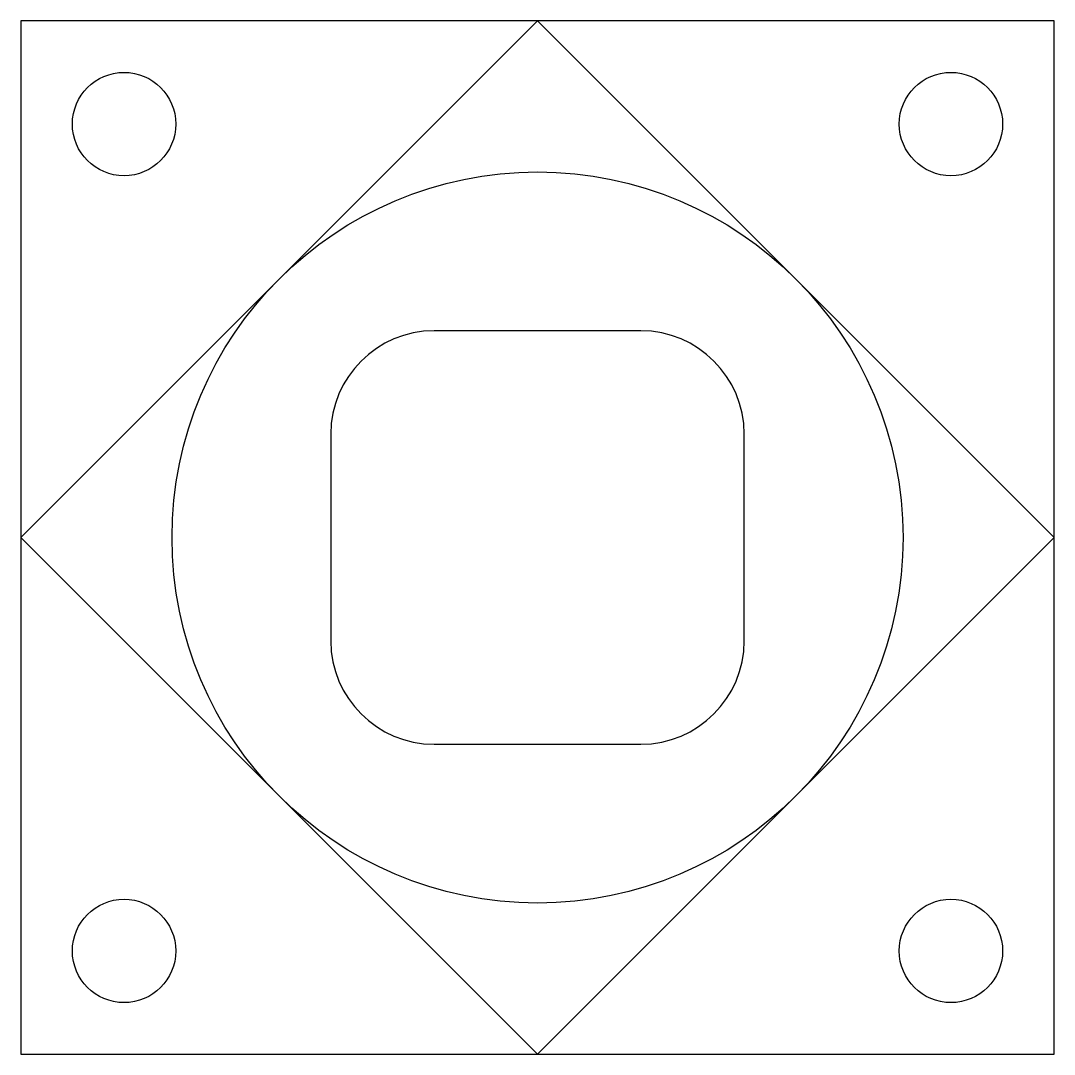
# Model space of a CAD drawing. Header units: millimetres. Extents: x 50 to 572, y 50 to 180.
# Drawn here: x 50 to 150, y 50 to 150 of the extents above.
import ezdxf

# ---------------------------------------------------------------- set-up
doc = ezdxf.new("R2010")
doc.units = ezdxf.units.MM

msp = doc.modelspace()

# ---------------------------------------------------------------- linework, layer by layer
for p, q in [((150, 150), (50, 150)), ((50, 150), (50, 50)), ((100, 150), (50, 100)), ((150, 100), (100, 150)), ((150, 50), (150, 150)), ((110, 120), (90, 120)), ((80, 110), (80, 90)), ((120, 90), (120, 110)), ((50, 100), (100, 50)), ((100, 50), (150, 100)), ((90, 80), (110, 80)), ((50, 50), (150, 50))]:
    msp.add_line(p, q)
for centre, radius in [((60, 140), 5), ((140, 140), 5), ((100, 100), 35.36), ((60, 60), 5), ((140, 60), 5)]:
    msp.add_circle(centre, radius)
for centre, start, end in [((90, 110), 90, 180), ((110, 110), 0, 90), ((90, 90), 180, 270), ((110, 90), 270, 0)]:
    msp.add_arc(centre, 10, start, end)

doc.saveas('drawing.dxf')
